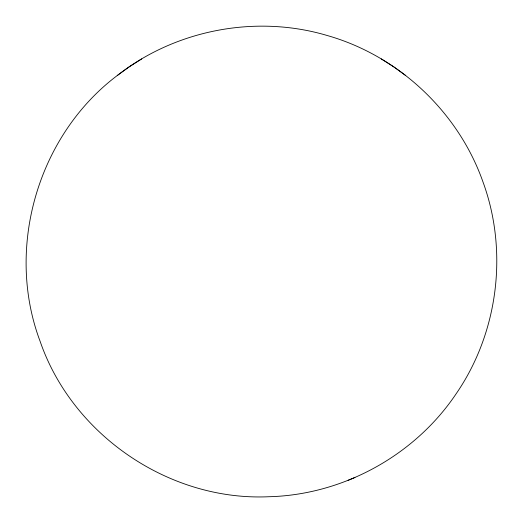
<?xml version="1.0" encoding="UTF-8"?>
<svg xmlns="http://www.w3.org/2000/svg" width="523" height="523" viewBox="0 0 523 523"><rect width="100%" height="100%" fill="white"/><g stroke="black" fill="none" stroke-linecap="round" stroke-linejoin="round"><path stroke-width="0.78" d="M117.263 75.534C37.806 135.352 5.04 248.144 40.081 341.225C72.403 435.26 169.511 501.276 268.848 496.732L268.887 496.732C343.016 494.882 414.857 455.383 456.141 393.786C498.21 332.72 508.48 251.386 482.919 181.775C458.253 111.85 398.487 55.726 327.15 35.492C256.08 14.35 175.558 29.719 117.263 75.534L129.24 66.846L141.72 58.922M348.122 480.323L354.954 477.492M405.724 75.534L393.76 66.846L381.28 58.922"/></g></svg>
